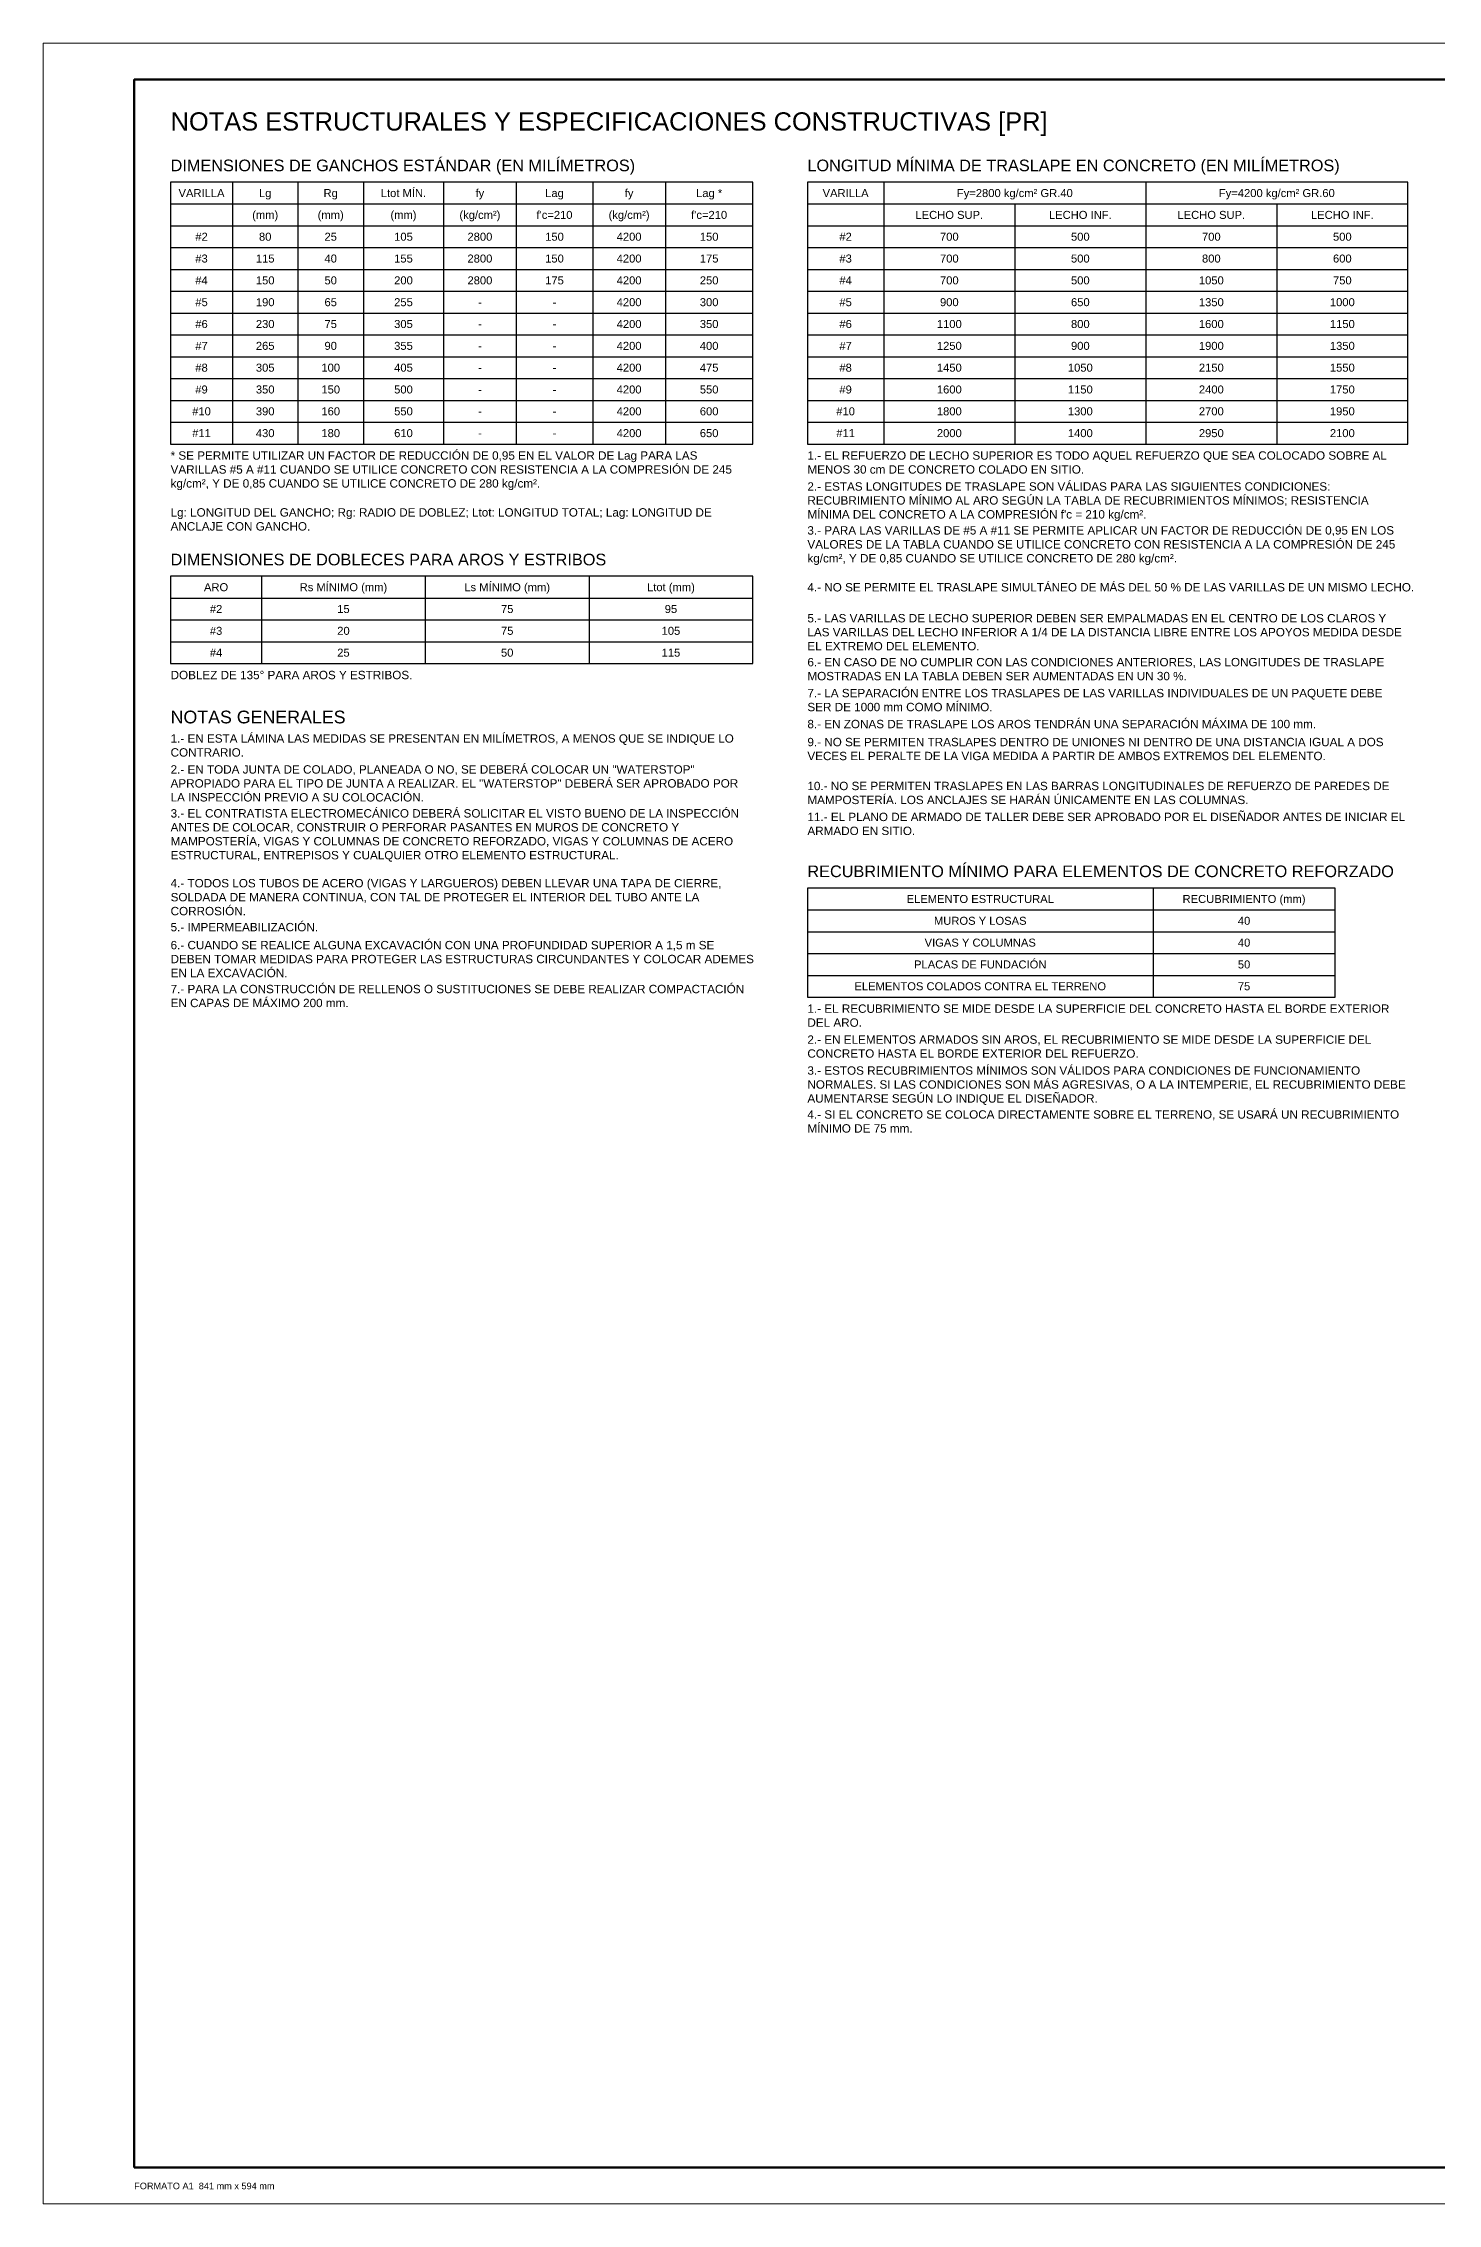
# Paper-space layout 'C06-ESPECIFICACIONES' of a CAD drawing. Header units: metres, sheet in millimetres. Extents: x 0 to 841, y 0 to 594.
# Drawn here: x 0 to 383, y 0 to 594 of the extents above; entities that cross this region are included whole.
import ezdxf
from ezdxf.enums import TextEntityAlignment as Align

# ---------------------------------------------------------------- set-up
doc = ezdxf.new("R2010")
doc.units = ezdxf.units.M
for name, color, linetype, lineweight in [('A-MARCO', 7, 'Continuous', 70), ('A-NOTAS', 7, 'Continuous', 18), ('A-TABLAS', 7, 'Continuous', 25), ('A-TEXTO', 7, 'Continuous', 18), ('A-TITULOS', 7, 'Continuous', 35)]:
    doc.layers.add(name, color=color, linetype=linetype, lineweight=lineweight)
doc.layers.add('A-VIEWPORT', color=8, linetype='Continuous', lineweight=13, plot=False)
doc.styles.add('ARIAL', font='arial.ttf')

psp = doc.layouts.new('C06-ESPECIFICACIONES')

# ---------------------------------------------------------------- linework, layer by layer
at = {"layer": 'A-MARCO'}
psp.add_lwpolyline([(25, 10), (831, 10), (831, 584), (25, 584)], close=True, dxfattribs=at)
at = {"layer": 'A-TABLAS'}
for p, q in [((52, 555.8), (52, 549.8)), ((70, 555.8), (70, 549.8)), ((88, 555.8), (88, 549.8)), ((110, 555.8), (110, 549.8)), ((130, 555.8), (130, 549.8)), ((151, 555.8), (151, 549.8)), ((171, 555.8), (171, 549.8)), ((231, 555.8), (231, 549.8)), ((303, 555.8), (303, 549.8)), ((35, 549.8), (195, 549.8)), ((52, 549.8), (52, 543.8)), ((70, 549.8), (70, 543.8)), ((88, 549.8), (88, 543.8)), ((110, 549.8), (110, 543.8)), ((130, 549.8), (130, 543.8)), ((151, 549.8), (151, 543.8)), ((171, 549.8), (171, 543.8)), ((210, 549.8), (375, 549.8)), ((231, 549.8), (231, 543.8)), ((267, 549.8), (267, 543.8)), ((303, 549.8), (303, 543.8)), ((339, 549.8), (339, 543.8)), ((35, 543.8), (195, 543.8)), ((52, 543.8), (52, 537.8)), ((70, 543.8), (70, 537.8)), ((88, 543.8), (88, 537.8)), ((110, 543.8), (110, 537.8)), ((130, 543.8), (130, 537.8)), ((151, 543.8), (151, 537.8)), ((171, 543.8), (171, 537.8)), ((210, 543.8), (375, 543.8)), ((231, 543.8), (231, 537.8)), ((267, 543.8), (267, 537.8)), ((303, 543.8), (303, 537.8)), ((339, 543.8), (339, 537.8)), ((35, 537.8), (195, 537.8)), ((52, 537.8), (52, 531.8)), ((70, 537.8), (70, 531.8)), ((88, 537.8), (88, 531.8)), ((110, 537.8), (110, 531.8)), ((130, 537.8), (130, 531.8)), ((151, 537.8), (151, 531.8)), ((171, 537.8), (171, 531.8)), ((210, 537.8), (375, 537.8)), ((231, 537.8), (231, 531.8)), ((267, 537.8), (267, 531.8)), ((303, 537.8), (303, 531.8)), ((339, 537.8), (339, 531.8)), ((35, 531.8), (195, 531.8)), ((52, 531.8), (52, 525.8)), ((70, 531.8), (70, 525.8)), ((88, 531.8), (88, 525.8)), ((110, 531.8), (110, 525.8)), ((130, 531.8), (130, 525.8)), ((151, 531.8), (151, 525.8)), ((171, 531.8), (171, 525.8)), ((210, 531.8), (375, 531.8)), ((231, 531.8), (231, 525.8)), ((267, 531.8), (267, 525.8)), ((303, 531.8), (303, 525.8)), ((339, 531.8), (339, 525.8)), ((35, 525.8), (195, 525.8)), ((52, 525.8), (52, 519.8)), ((70, 525.8), (70, 519.8)), ((88, 525.8), (88, 519.8)), ((110, 525.8), (110, 519.8)), ((130, 525.8), (130, 519.8)), ((151, 525.8), (151, 519.8)), ((171, 525.8), (171, 519.8)), ((210, 525.8), (375, 525.8)), ((231, 525.8), (231, 519.8)), ((267, 525.8), (267, 519.8)), ((303, 525.8), (303, 519.8)), ((339, 525.8), (339, 519.8)), ((35, 519.8), (195, 519.8)), ((52, 519.8), (52, 513.8)), ((70, 519.8), (70, 513.8)), ((88, 519.8), (88, 513.8)), ((110, 519.8), (110, 513.8)), ((130, 519.8), (130, 513.8)), ((151, 519.8), (151, 513.8)), ((171, 519.8), (171, 513.8)), ((210, 519.8), (375, 519.8)), ((231, 519.8), (231, 513.8)), ((267, 519.8), (267, 513.8)), ((303, 519.8), (303, 513.8)), ((339, 519.8), (339, 513.8)), ((35, 513.8), (195, 513.8)), ((52, 513.8), (52, 507.8)), ((70, 513.8), (70, 507.8)), ((88, 513.8), (88, 507.8)), ((110, 513.8), (110, 507.8)), ((130, 513.8), (130, 507.8)), ((151, 513.8), (151, 507.8)), ((171, 513.8), (171, 507.8)), ((210, 513.8), (375, 513.8)), ((231, 513.8), (231, 507.8)), ((267, 513.8), (267, 507.8)), ((303, 513.8), (303, 507.8)), ((339, 513.8), (339, 507.8)), ((35, 507.8), (195, 507.8)), ((52, 507.8), (52, 501.8)), ((70, 507.8), (70, 501.8)), ((88, 507.8), (88, 501.8)), ((110, 507.8), (110, 501.8)), ((130, 507.8), (130, 501.8)), ((151, 507.8), (151, 501.8)), ((171, 507.8), (171, 501.8)), ((210, 507.8), (375, 507.8)), ((231, 507.8), (231, 501.8)), ((267, 507.8), (267, 501.8)), ((303, 507.8), (303, 501.8)), ((339, 507.8), (339, 501.8)), ((35, 501.8), (195, 501.8)), ((52, 501.8), (52, 495.8)), ((70, 501.8), (70, 495.8)), ((88, 501.8), (88, 495.8)), ((110, 501.8), (110, 495.8)), ((130, 501.8), (130, 495.8)), ((151, 501.8), (151, 495.8)), ((171, 501.8), (171, 495.8)), ((210, 501.8), (375, 501.8)), ((231, 501.8), (231, 495.8)), ((267, 501.8), (267, 495.8)), ((303, 501.8), (303, 495.8)), ((339, 501.8), (339, 495.8)), ((35, 495.8), (195, 495.8)), ((52, 495.8), (52, 489.8)), ((70, 495.8), (70, 489.8)), ((88, 495.8), (88, 489.8)), ((110, 495.8), (110, 489.8)), ((130, 495.8), (130, 489.8)), ((151, 495.8), (151, 489.8)), ((171, 495.8), (171, 489.8)), ((210, 495.8), (375, 495.8)), ((231, 495.8), (231, 489.8)), ((267, 495.8), (267, 489.8)), ((303, 495.8), (303, 489.8)), ((339, 495.8), (339, 489.8)), ((35, 489.8), (195, 489.8)), ((52, 489.8), (52, 483.8)), ((70, 489.8), (70, 483.8)), ((88, 489.8), (88, 483.8)), ((110, 489.8), (110, 483.8)), ((130, 489.8), (130, 483.8)), ((151, 489.8), (151, 483.8)), ((171, 489.8), (171, 483.8)), ((210, 489.8), (375, 489.8)), ((231, 489.8), (231, 483.8)), ((267, 489.8), (267, 483.8)), ((303, 489.8), (303, 483.8)), ((339, 489.8), (339, 483.8)), ((60, 447.45), (60, 441.45)), ((105, 447.45), (105, 441.45)), ((150, 447.45), (150, 441.45)), ((35, 441.45), (195, 441.45)), ((60, 441.45), (60, 435.45)), ((105, 441.45), (105, 435.45)), ((150, 441.45), (150, 435.45)), ((35, 435.45), (195, 435.45)), ((60, 435.45), (60, 429.45)), ((105, 435.45), (105, 429.45)), ((150, 435.45), (150, 429.45)), ((35, 429.45), (195, 429.45)), ((60, 429.45), (60, 423.45)), ((105, 429.45), (105, 423.45)), ((150, 429.45), (150, 423.45)), ((305, 361.73), (305, 355.73)), ((210, 355.73), (355, 355.73)), ((305, 355.73), (305, 349.73)), ((210, 349.73), (355, 349.73)), ((305, 349.73), (305, 343.73)), ((210, 343.73), (355, 343.73)), ((305, 343.73), (305, 337.73)), ((210, 337.73), (355, 337.73)), ((305, 337.73), (305, 331.73))]:
    psp.add_line(p, q, dxfattribs=at)
for points in [[(35, 483.8), (195, 483.8), (195, 555.8), (35, 555.8)], [(210, 483.8), (375, 483.8), (375, 555.8), (210, 555.8)], [(35, 423.45), (195, 423.45), (195, 447.45), (35, 447.45)], [(210, 331.73), (355, 331.73), (355, 361.73), (210, 361.73)]]:
    psp.add_lwpolyline(points, close=True, dxfattribs=at)
at = {"layer": 'A-VIEWPORT'}
psp.add_lwpolyline([(0, 0), (841, 0), (841, 594), (0, 594)], close=True, dxfattribs=at)

# ---------------------------------------------------------------- texts
at = {"layer": 'A-NOTAS', "char_height": 2.3, "attachment_point": 1, "style": 'ARIAL'}
for s, insert, width in [('* SE PERMITE UTILIZAR UN FACTOR DE REDUCCIÓN DE 0,95 EN EL VALOR DE Lag PARA LAS VARILLAS #5 A #11 CUANDO SE UTILICE CONCRETO CON RESISTENCIA A LA COMPRESIÓN DE 245 kg/cm², Y DE 0,85 CUANDO SE UTILICE CONCRETO DE 280 kg/cm².', (35, 481.8), 160), ('1.- EL REFUERZO DE LECHO SUPERIOR ES TODO AQUEL REFUERZO QUE SEA COLOCADO SOBRE AL MENOS 30 cm DE CONCRETO COLADO EN SITIO.', (210, 481.8), 165), ("2.- ESTAS LONGITUDES DE TRASLAPE SON VÁLIDAS PARA LAS SIGUIENTES CONDICIONES: RECUBRIMIENTO MÍNIMO AL ARO SEGÚN LA TABLA DE RECUBRIMIENTOS MÍNIMOS; RESISTENCIA MÍNIMA DEL CONCRETO A LA COMPRESIÓN f'c = 210 kg/cm².", (210, 473.29), 165), ('Lg: LONGITUD DEL GANCHO; Rg: RADIO DE DOBLEZ; Ltot: LONGITUD TOTAL; Lag: LONGITUD DE ANCLAJE CON GANCHO.', (35, 466.16), 160), ('3.- PARA LAS VARILLAS DE #5 A #11 SE PERMITE APLICAR UN FACTOR DE REDUCCIÓN DE 0,95 EN LOS VALORES DE LA TABLA CUANDO SE UTILICE CONCRETO CON RESISTENCIA A LA COMPRESIÓN DE 245 kg/cm², Y DE 0,85 CUANDO SE UTILICE CONCRETO DE 280 kg/cm².', (210, 461.215), 165), ('4.- NO SE PERMITE EL TRASLAPE SIMULTÁNEO DE MÁS DEL 50 % DE LAS VARILLAS DE UN MISMO LECHO.', (210, 445.575), 165), ('5.- LAS VARILLAS DE LECHO SUPERIOR DEBEN SER EMPALMADAS EN EL CENTRO DE LOS CLAROS Y LAS VARILLAS DEL LECHO INFERIOR A 1/4 DE LA DISTANCIA LIBRE ENTRE LOS APOYOS MEDIDA DESDE EL EXTREMO DEL ELEMENTO.', (210, 437.065), 165), ('6.- EN CASO DE NO CUMPLIR CON LAS CONDICIONES ANTERIORES, LAS LONGITUDES DE TRASLAPE MOSTRADAS EN LA TABLA DEBEN SER AUMENTADAS EN UN 30 %.', (210, 424.99), 165), ('DOBLEZ DE 135° PARA AROS Y ESTRIBOS.', (35, 421.45), 160), ('7.- LA SEPARACIÓN ENTRE LOS TRASLAPES DE LAS VARILLAS INDIVIDUALES DE UN PAQUETE DEBE SER DE 1000 mm COMO MÍNIMO.', (210, 416.48), 165), ('1.- EN ESTA LÁMINA LAS MEDIDAS SE PRESENTAN EN MILÍMETROS, A MENOS QUE SE INDIQUE LO CONTRARIO.', (35, 404.005), 160), ('8.- EN ZONAS DE TRASLAPE LOS AROS TENDRÁN UNA SEPARACIÓN MÁXIMA DE 100 mm.', (210, 407.97), 165), ('9.- NO SE PERMITEN TRASLAPES DENTRO DE UNIONES NI DENTRO DE UNA DISTANCIA IGUAL A DOS VECES EL PERALTE DE LA VIGA MEDIDA A PARTIR DE AMBOS EXTREMOS DEL ELEMENTO.', (210, 403.025), 165), ('2.- EN TODA JUNTA DE COLADO, PLANEADA O NO, SE DEBERÁ COLOCAR UN "WATERSTOP" APROPIADO PARA EL TIPO DE JUNTA A REALIZAR. EL "WATERSTOP" DEBERÁ SER APROBADO POR LA INSPECCIÓN PREVIO A SU COLOCACIÓN.', (35, 395.495), 160), ('10.- NO SE PERMITEN TRASLAPES EN LAS BARRAS LONGITUDINALES DE REFUERZO DE PAREDES DE MAMPOSTERÍA. LOS ANCLAJES SE HARÁN ÚNICAMENTE EN LAS COLUMNAS.', (210, 390.95), 165), ('3.- EL CONTRATISTA ELECTROMECÁNICO DEBERÁ SOLICITAR EL VISTO BUENO DE LA INSPECCIÓN ANTES DE COLOCAR, CONSTRUIR O PERFORAR PASANTES EN MUROS DE CONCRETO Y MAMPOSTERÍA, VIGAS Y COLUMNAS DE CONCRETO REFORZADO, VIGAS Y COLUMNAS DE ACERO ESTRUCTURAL, ENTREPISOS Y CUALQUIER OTRO ELEMENTO ESTRUCTURAL.', (35, 383.42), 160), ('11.- EL PLANO DE ARMADO DE TALLER DEBE SER APROBADO POR EL DISEÑADOR ANTES DE INICIAR EL ARMADO EN SITIO.', (210, 382.44), 165), ('4.- TODOS LOS TUBOS DE ACERO (VIGAS Y LARGUEROS) DEBEN LLEVAR UNA TAPA DE CIERRE, SOLDADA DE MANERA CONTINUA, CON TAL DE PROTEGER EL INTERIOR DEL TUBO ANTE LA CORROSIÓN.', (35, 364.215), 160), ('5.- IMPERMEABILIZACIÓN.', (35, 352.14), 160), ('6.- CUANDO SE REALICE ALGUNA EXCAVACIÓN CON UNA PROFUNDIDAD SUPERIOR A 1,5 m SE DEBEN TOMAR MEDIDAS PARA PROTEGER LAS ESTRUCTURAS CIRCUNDANTES Y COLOCAR ADEMES EN LA EXCAVACIÓN.', (35, 347.195), 160), ('7.- PARA LA CONSTRUCCIÓN DE RELLENOS O SUSTITUCIONES SE DEBE REALIZAR COMPACTACIÓN EN CAPAS DE MÁXIMO 200 mm.', (35, 335.12), 160), ('1.- EL RECUBRIMIENTO SE MIDE DESDE LA SUPERFICIE DEL CONCRETO HASTA EL BORDE EXTERIOR DEL ARO.', (210, 329.73), 165), ('2.- EN ELEMENTOS ARMADOS SIN AROS, EL RECUBRIMIENTO SE MIDE DESDE LA SUPERFICIE DEL CONCRETO HASTA EL BORDE EXTERIOR DEL REFUERZO.', (210, 321.22), 165), ('3.- ESTOS RECUBRIMIENTOS MÍNIMOS SON VÁLIDOS PARA CONDICIONES DE FUNCIONAMIENTO NORMALES. SI LAS CONDICIONES SON MÁS AGRESIVAS, O A LA INTEMPERIE, EL RECUBRIMIENTO DEBE AUMENTARSE SEGÚN LO INDIQUE EL DISEÑADOR.', (210, 312.71), 165), ('4.- SI EL CONCRETO SE COLOCA DIRECTAMENTE SOBRE EL TERRENO, SE USARÁ UN RECUBRIMIENTO MÍNIMO DE 75 mm.', (210, 300.635), 165)]:
    psp.add_mtext(s, dxfattribs=dict(at, insert=insert, width=width))
at = {"layer": 'A-TEXTO', "style": 'ARIAL'}
for s, p in [('VARILLA', (43.5, 552.8)), ('Lg', (61, 552.8)), ('Rg', (79, 552.8)), ('Ltot MÍN.', (99, 552.8)), ('fy', (120, 552.8)), ('Lag', (140.5, 552.8)), ('fy', (161, 552.8)), ('Lag *', (183, 552.8)), ('VARILLA', (220.5, 552.8)), ('Fy=2800 kg/cm² GR.40', (267, 552.8)), ('Fy=4200 kg/cm² GR.60', (339, 552.8)), ('(mm)', (61, 546.8)), ('(mm)', (79, 546.8)), ('(mm)', (99, 546.8)), ('(kg/cm²)', (120, 546.8)), ("f'c=210", (140.5, 546.8)), ('(kg/cm²)', (161, 546.8)), ("f'c=210", (183, 546.8)), ('LECHO SUP.', (249, 546.8)), ('LECHO INF.', (285, 546.8)), ('LECHO SUP.', (321, 546.8)), ('LECHO INF.', (357, 546.8)), ('#2', (43.5, 540.8)), ('80', (61, 540.8)), ('25', (79, 540.8)), ('105', (99, 540.8)), ('2800', (120, 540.8)), ('150', (140.5, 540.8)), ('4200', (161, 540.8)), ('150', (183, 540.8)), ('#2', (220.5, 540.8)), ('700', (249, 540.8)), ('500', (285, 540.8)), ('700', (321, 540.8)), ('500', (357, 540.8)), ('#3', (43.5, 534.8)), ('115', (61, 534.8)), ('40', (79, 534.8)), ('155', (99, 534.8)), ('2800', (120, 534.8)), ('150', (140.5, 534.8)), ('4200', (161, 534.8)), ('175', (183, 534.8)), ('#3', (220.5, 534.8)), ('700', (249, 534.8)), ('500', (285, 534.8)), ('800', (321, 534.8)), ('600', (357, 534.8)), ('#4', (43.5, 528.8)), ('150', (61, 528.8)), ('50', (79, 528.8)), ('200', (99, 528.8)), ('2800', (120, 528.8)), ('175', (140.5, 528.8)), ('4200', (161, 528.8)), ('250', (183, 528.8)), ('#4', (220.5, 528.8)), ('700', (249, 528.8)), ('500', (285, 528.8)), ('1050', (321, 528.8)), ('750', (357, 528.8)), ('#5', (43.5, 522.8)), ('190', (61, 522.8)), ('65', (79, 522.8)), ('255', (99, 522.8)), ('4200', (161, 522.8)), ('300', (183, 522.8)), ('#5', (220.5, 522.8)), ('900', (249, 522.8)), ('650', (285, 522.8)), ('1350', (321, 522.8)), ('1000', (357, 522.8)), ('#6', (43.5, 516.8)), ('230', (61, 516.8)), ('75', (79, 516.8)), ('305', (99, 516.8)), ('-', (120, 522.8)), ('-', (140.5, 522.8)), ('4200', (161, 516.8)), ('350', (183, 516.8)), ('#6', (220.5, 516.8)), ('1100', (249, 516.8)), ('800', (285, 516.8)), ('1600', (321, 516.8)), ('1150', (357, 516.8)), ('#7', (43.5, 510.8)), ('265', (61, 510.8)), ('90', (79, 510.8)), ('355', (99, 510.8)), ('-', (120, 516.8)), ('-', (140.5, 516.8)), ('4200', (161, 510.8)), ('400', (183, 510.8)), ('#7', (220.5, 510.8)), ('1250', (249, 510.8)), ('900', (285, 510.8)), ('1900', (321, 510.8)), ('1350', (357, 510.8)), ('#8', (43.5, 504.8)), ('305', (61, 504.8)), ('100', (79, 504.8)), ('405', (99, 504.8)), ('-', (120, 510.8)), ('-', (140.5, 510.8)), ('4200', (161, 504.8)), ('475', (183, 504.8)), ('#8', (220.5, 504.8)), ('1450', (249, 504.8)), ('1050', (285, 504.8)), ('2150', (321, 504.8)), ('1550', (357, 504.8)), ('#9', (43.5, 498.8)), ('350', (61, 498.8)), ('150', (79, 498.8)), ('500', (99, 498.8)), ('-', (120, 504.8)), ('-', (140.5, 504.8)), ('4200', (161, 498.8)), ('550', (183, 498.8)), ('#9', (220.5, 498.8)), ('1600', (249, 498.8)), ('1150', (285, 498.8)), ('2400', (321, 498.8)), ('1750', (357, 498.8)), ('#10', (43.5, 492.8)), ('390', (61, 492.8)), ('160', (79, 492.8)), ('550', (99, 492.8)), ('-', (120, 498.8)), ('-', (140.5, 498.8)), ('4200', (161, 492.8)), ('600', (183, 492.8)), ('#10', (220.5, 492.8)), ('1800', (249, 492.8)), ('1300', (285, 492.8)), ('2700', (321, 492.8)), ('1950', (357, 492.8)), ('#11', (43.5, 486.8)), ('430', (61, 486.8)), ('180', (79, 486.8)), ('610', (99, 486.8)), ('-', (120, 492.8)), ('-', (140.5, 492.8)), ('4200', (161, 486.8)), ('650', (183, 486.8)), ('#11', (220.5, 486.8)), ('2000', (249, 486.8)), ('1400', (285, 486.8)), ('2950', (321, 486.8)), ('2100', (357, 486.8)), ('-', (120, 486.8)), ('-', (140.5, 486.8)), ('ARO', (47.5, 444.45)), ('Rs MÍNIMO (mm)', (82.5, 444.45)), ('Ls MÍNIMO (mm)', (127.5, 444.45)), ('Ltot (mm)', (172.5, 444.45)), ('#2', (47.5, 438.45)), ('95', (172.5, 438.45)), ('15', (82.5, 438.45)), ('75', (127.5, 438.45)), ('#3', (47.5, 432.45)), ('20', (82.5, 432.45)), ('75', (127.5, 432.45)), ('105', (172.5, 432.45)), ('#4', (47.5, 426.45)), ('25', (82.5, 426.45)), ('50', (127.5, 426.45)), ('115', (172.5, 426.45)), ('ELEMENTO ESTRUCTURAL', (257.5, 358.73)), ('RECUBRIMIENTO (mm)', (330, 358.73)), ('MUROS Y LOSAS', (257.5, 352.73)), ('40', (330, 352.73)), ('VIGAS Y COLUMNAS', (257.5, 346.73)), ('40', (330, 346.73)), ('PLACAS DE FUNDACIÓN', (257.5, 340.73)), ('50', (330, 340.73)), ('ELEMENTOS COLADOS CONTRA EL TERRENO', (257.5, 334.73)), ('75', (330, 334.73))]:
    psp.add_text(s, height=2.2, dxfattribs=at).set_placement(p, align=Align.MIDDLE_CENTER)
psp.add_text('FORMATO A1  841 mm x 594 mm', height=1.8, dxfattribs=at).set_placement((25, 4))
at = {"layer": 'A-TITULOS', "style": 'ARIAL'}
for s, height, p in [('NOTAS ESTRUCTURALES Y ESPECIFICACIONES CONSTRUCTIVAS [PR]', 5, (35, 575)), ('DIMENSIONES DE GANCHOS ESTÁNDAR (EN MILÍMETROS)', 3.2, (35, 562)), ('LONGITUD MÍNIMA DE TRASLAPE EN CONCRETO (EN MILÍMETROS)', 3.2, (210, 562)), ('DIMENSIONES DE DOBLECES PARA AROS Y ESTRIBOS', 3.2, (35, 453.65)), ('NOTAS GENERALES', 3.5, (35, 410.505)), ('RECUBRIMIENTO MÍNIMO PARA ELEMENTOS DE CONCRETO REFORZADO', 3.2, (210, 367.93))]:
    psp.add_text(s, height=height, dxfattribs=at).set_placement(p, align=Align.TOP_LEFT)

doc.saveas('drawing.dxf')
